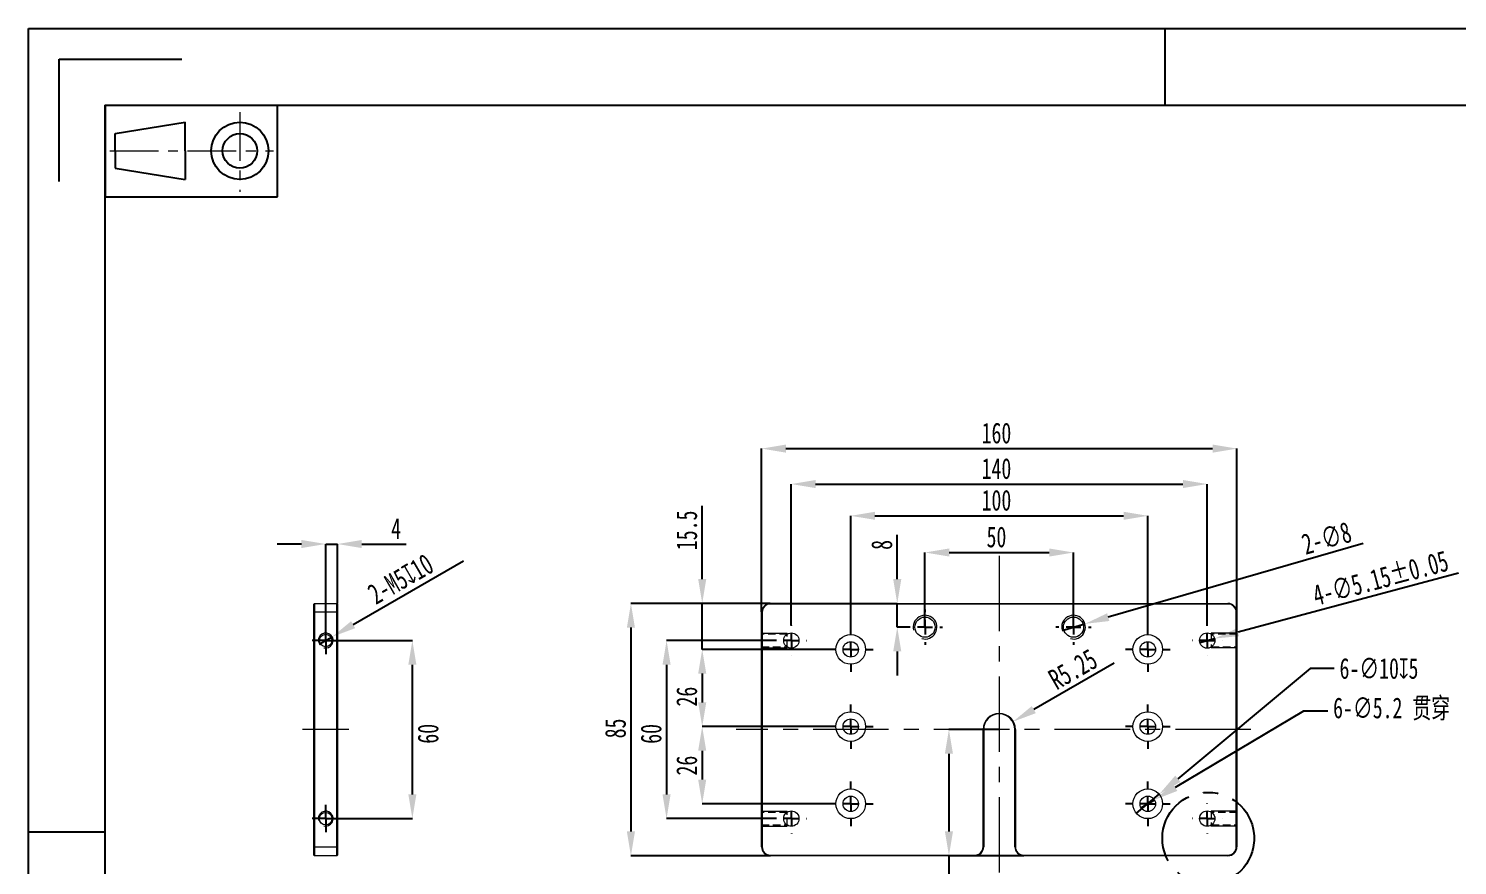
# Model space of a CAD drawing. Header units: millimetres. Extents: x 2 to 848, y -26 to 245.
# Drawn here: x 464.9 to 705.4, y 104 to 245 of the extents above; entities that cross this region are included whole.
import ezdxf

# ---------------------------------------------------------------- set-up
doc = ezdxf.new("R2010")
doc.units = ezdxf.units.MM
doc.header["$PDSIZE"] = -1
for name, pattern in [('CENTER', [10.16, 6.35, -1.27, 1.27, -1.27]), ('CENTERX2', [20.32, 12.7, -2.54, 2.54, -2.54]), ('HIDDEN', [1.905, 1.27, -0.635])]:
    doc.linetypes.add(name, pattern=pattern)
doc.layers.add('DEFAULT_1', color=7, linetype='CENTER', lineweight=18)
doc.layers.add('图框', color=7, linetype='Continuous')
doc.layers.add('细实线层', color=1, linetype='Continuous')
doc.styles.add('SLDTEXTSTYLE4', font='TXT', dxfattribs={"width": 0.7})
doc.dimstyles.new('SLDDIMSTYLE0', dxfattribs={"dimtxt": 3.5, "dimasz": 4.08, "dimexe": 0, "dimexo": 0.0625, "dimgap": 0.875, "dimtad": 2, "dimdec": 1, "dimlfac": 2, "dimrnd": 1e-09, "dimzin": 12, "dimdsep": 46, "dimtxsty": 'SLDTEXTSTYLE4', "dimsah": 1, "dimcen": 0.09, "dimadec": 0, "dimazin": 3, "dimtfac": 1, "dimtdec": 1, "dimtofl": 0, "dimtmove": 0, "dimatfit": 3, "dimfxl": 1, "dimfrac": 2, "dimtolj": 1, "dimtzin": 12, "dimarcsym": 0})
doc.dimstyles.new('SLDDIMSTYLE1', dxfattribs={"dimtxt": 3.5, "dimasz": 4.08, "dimexe": 0, "dimexo": 0.0625, "dimgap": 0.875, "dimtad": 2, "dimdec": 1, "dimlfac": 2, "dimrnd": 1e-09, "dimzin": 12, "dimdsep": 46, "dimtxsty": 'SLDTEXTSTYLE4', "dimsah": 1, "dimcen": 0.09, "dimadec": 0, "dimazin": 3, "dimtfac": 1, "dimtdec": 1, "dimtmove": 0, "dimatfit": 0, "dimfxl": 1, "dimfrac": 2, "dimtolj": 1, "dimtzin": 12, "dimarcsym": 0})
doc.dimstyles.new('SLDDIMSTYLE2', dxfattribs={"dimtxt": 3.5, "dimasz": 4.08, "dimexe": 0, "dimexo": 0.0625, "dimgap": 0.875, "dimtad": 2, "dimdec": 1, "dimlfac": 2, "dimrnd": 1e-09, "dimzin": 12, "dimdsep": 46, "dimtxsty": 'SLDTEXTSTYLE4', "dimblk1": 'NONE', "dimsah": 1, "dimcen": 0, "dimadec": 0, "dimazin": 3, "dimtfac": 1, "dimtdec": 1, "dimtmove": 0, "dimatfit": 3, "dimldrblk": 'NONE', "dimfxl": 1, "dimfrac": 2, "dimtolj": 1, "dimtzin": 12, "dimarcsym": 0})
doc.dimstyles.new('SLDDIMSTYLE3', dxfattribs={"dimtxt": 3.5, "dimasz": 4.08, "dimexe": 0, "dimexo": 0.0625, "dimgap": 0.875, "dimtad": 2, "dimlfac": 2, "dimrnd": 1e-09, "dimzin": 12, "dimdsep": 46, "dimtxsty": 'SLDTEXTSTYLE4', "dimblk1": 'NONE', "dimsah": 1, "dimcen": 0, "dimadec": 0, "dimazin": 3, "dimtol": 1, "dimtp": 0.05, "dimtm": 0.05, "dimtfac": 1, "dimtmove": 0, "dimatfit": 3, "dimldrblk": 'NONE', "dimfxl": 1, "dimfrac": 2, "dimtolj": 1, "dimarcsym": 0})
doc.dimstyles.new('SLDDIMSTYLE4', dxfattribs={"dimtxt": 3.5, "dimasz": 4.08, "dimexe": 0, "dimexo": 0.0625, "dimgap": 0.875, "dimtad": 0, "dimtih": 1, "dimtoh": 1, "dimdec": 1, "dimlfac": 2, "dimrnd": 1e-09, "dimzin": 12, "dimdsep": 46, "dimtxsty": 'SLDTEXTSTYLE4', "dimblk1": 'NONE', "dimsah": 1, "dimcen": 0, "dimadec": 0, "dimazin": 3, "dimtfac": 1, "dimtdec": 1, "dimtmove": 0, "dimatfit": 3, "dimldrblk": 'NONE', "dimfxl": 1, "dimfrac": 2, "dimtolj": 1, "dimtzin": 12, "dimarcsym": 0})
doc.dimstyles.new('SLDDIMSTYLE5', dxfattribs={"dimtxt": 3.5, "dimasz": 4.08, "dimexe": 0, "dimexo": 0.0625, "dimgap": 0.875, "dimtad": 2, "dimlfac": 2, "dimrnd": 1e-09, "dimzin": 12, "dimdsep": 46, "dimtxsty": 'SLDTEXTSTYLE4', "dimsah": 1, "dimcen": 0, "dimadec": 0, "dimazin": 3, "dimtfac": 1, "dimtofl": 0, "dimtmove": 0, "dimatfit": 3, "dimfxl": 1, "dimfrac": 2, "dimtolj": 1, "dimtzin": 12, "dimarcsym": 0})

# ---------------------------------------------------------------- blocks, each defined once
blk = doc.blocks.new('_D')
at = {"layer": 'Defpoints', "color": 0, "transparency": 16777216}
for p in [(668.26, 174.25), (588.26, 146.68), (668.26, 146.68)]:
    blk.add_point(p, dxfattribs=at)
at = {"layer": '图框', "color": 0, "lineweight": -2, "transparency": 16777216}
for p, q in [((588.26, 146.74), (588.26, 174.25)), ((592.34, 174.25), (664.18, 174.25)), ((668.26, 146.74), (668.26, 174.25))]:
    blk.add_line(p, q, dxfattribs=at)
at = {"layer": '图框', "color": 0, "transparency": 16777216}
for points in [[(592.34, 174.93), (592.34, 173.57), (588.26, 174.25)], [(664.18, 174.93), (664.18, 173.57), (668.26, 174.25)]]:
    blk.add_solid(points, dxfattribs=at)
at = {"layer": '图框', "color": 0, "transparency": 16777216, "insert": (627.79, 178.63), "char_height": 3.5, "attachment_point": 2, "style": 'SLDTEXTSTYLE4'}
blk.add_mtext('\\A1;160', dxfattribs=at)
blk = doc.blocks.new('_D_1')
at = {"layer": 'Defpoints', "color": 0, "transparency": 16777216}
for p in [(589.76, 148.18), (566.26, 105.68), (589.76, 105.68)]:
    blk.add_point(p, dxfattribs=at)
at = {"layer": '图框', "color": 0, "lineweight": -2, "transparency": 16777216}
for p, q in [((589.7, 148.18), (566.26, 148.18)), ((566.26, 144.1), (566.26, 109.76)), ((589.7, 105.68), (566.26, 105.68))]:
    blk.add_line(p, q, dxfattribs=at)
at = {"layer": '图框', "color": 0, "transparency": 16777216}
for points in [[(565.58, 144.1), (566.94, 144.1), (566.26, 148.18)], [(565.58, 109.76), (566.94, 109.76), (566.26, 105.68)]]:
    blk.add_solid(points, dxfattribs=at)
at = {"layer": '图框', "color": 0, "transparency": 16777216, "insert": (561.89, 127.12), "char_height": 3.5, "attachment_point": 2, "rotation": 90, "style": 'SLDTEXTSTYLE4'}
blk.add_mtext('\\A1;85', dxfattribs=at)
blk = doc.blocks.new('_D_2')
at = {"layer": 'Defpoints', "color": 0, "transparency": 16777216}
for p in [(663.26, 168.28), (593.26, 144.46), (663.26, 144.46)]:
    blk.add_point(p, dxfattribs=at)
at = {"layer": '图框', "color": 0, "lineweight": -2, "transparency": 16777216}
for p, q in [((593.26, 144.53), (593.26, 168.28)), ((597.34, 168.28), (659.18, 168.28)), ((663.26, 144.53), (663.26, 168.28))]:
    blk.add_line(p, q, dxfattribs=at)
at = {"layer": '图框', "color": 0, "transparency": 16777216}
for points in [[(597.34, 168.96), (597.34, 167.6), (593.26, 168.28)], [(659.18, 168.96), (659.18, 167.6), (663.26, 168.28)]]:
    blk.add_solid(points, dxfattribs=at)
at = {"layer": '图框', "color": 0, "transparency": 16777216, "insert": (627.79, 172.65), "char_height": 3.5, "attachment_point": 2, "style": 'SLDTEXTSTYLE4'}
blk.add_mtext('\\A1;140', dxfattribs=at)
blk = doc.blocks.new('_D_3')
at = {"layer": 'Defpoints', "color": 0, "transparency": 16777216}
for p in [(653.26, 162.93), (603.26, 144.18), (653.26, 144.18)]:
    blk.add_point(p, dxfattribs=at)
at = {"layer": '图框', "color": 0, "lineweight": -2, "transparency": 16777216}
for p, q in [((603.26, 144.24), (603.26, 162.93)), ((607.34, 162.93), (649.18, 162.93)), ((653.26, 144.24), (653.26, 162.93))]:
    blk.add_line(p, q, dxfattribs=at)
at = {"layer": '图框', "color": 0, "transparency": 16777216}
for points in [[(607.34, 163.61), (607.34, 162.25), (603.26, 162.93)], [(649.18, 163.61), (649.18, 162.25), (653.26, 162.93)]]:
    blk.add_solid(points, dxfattribs=at)
at = {"layer": '图框', "color": 0, "transparency": 16777216, "insert": (627.79, 167.31), "char_height": 3.5, "attachment_point": 2, "style": 'SLDTEXTSTYLE4'}
blk.add_mtext('\\A1;100', dxfattribs=at)
blk = doc.blocks.new('_D_4')
at = {"layer": 'Defpoints', "color": 0, "transparency": 16777216}
for p in [(640.76, 156.75), (615.76, 144.18), (640.76, 144.18)]:
    blk.add_point(p, dxfattribs=at)
at = {"layer": '图框', "color": 0, "lineweight": -2, "transparency": 16777216}
for p, q in [((615.76, 144.24), (615.76, 156.75)), ((619.84, 156.75), (636.68, 156.75)), ((640.76, 144.24), (640.76, 156.75))]:
    blk.add_line(p, q, dxfattribs=at)
at = {"layer": '图框', "color": 0, "transparency": 16777216}
for points in [[(619.84, 157.43), (619.84, 156.07), (615.76, 156.75)], [(636.68, 157.43), (636.68, 156.07), (640.76, 156.75)]]:
    blk.add_solid(points, dxfattribs=at)
at = {"layer": '图框', "color": 0, "transparency": 16777216, "insert": (627.79, 161.13), "char_height": 3.5, "attachment_point": 2, "style": 'SLDTEXTSTYLE4'}
blk.add_mtext('\\A1;50', dxfattribs=at)
blk = doc.blocks.new('_D_5')
at = {"layer": 'Defpoints', "color": 0, "transparency": 16777216}
for p in [(590.72, 141.93), (572.26, 111.93), (590.72, 111.93)]:
    blk.add_point(p, dxfattribs=at)
at = {"layer": '图框', "color": 0, "lineweight": -2, "transparency": 16777216}
for p, q in [((590.66, 141.93), (572.26, 141.93)), ((572.26, 137.85), (572.26, 116.01)), ((590.66, 111.93), (572.26, 111.93))]:
    blk.add_line(p, q, dxfattribs=at)
at = {"layer": '图框', "color": 0, "transparency": 16777216}
for points in [[(571.58, 137.85), (572.94, 137.85), (572.26, 141.93)], [(571.58, 116.01), (572.94, 116.01), (572.26, 111.93)]]:
    blk.add_solid(points, dxfattribs=at)
at = {"layer": '图框', "color": 0, "transparency": 16777216, "insert": (567.89, 126.2), "char_height": 3.5, "attachment_point": 2, "rotation": 90, "style": 'SLDTEXTSTYLE4'}
blk.add_mtext('\\A1;60', dxfattribs=at)
blk = doc.blocks.new('_D_6')
at = {"layer": 'Defpoints', "color": 0, "transparency": 16777216}
for p in [(578.26, 148.18), (589.76, 148.18), (599.51, 140.43)]:
    blk.add_point(p, dxfattribs=at)
at = {"layer": '图框', "color": 0, "lineweight": -2, "transparency": 16777216}
for p, q in [((578.26, 152.26), (578.26, 164.62)), ((589.7, 148.18), (578.26, 148.18)), ((578.26, 140.43), (578.26, 148.18)), ((599.45, 140.43), (578.26, 140.43)), ((578.26, 136.35), (578.26, 132.27))]:
    blk.add_line(p, q, dxfattribs=at)
at = {"layer": '图框', "color": 0, "transparency": 16777216}
for points in [[(577.58, 152.26), (578.94, 152.26), (578.26, 148.18)], [(577.58, 136.35), (578.94, 136.35), (578.26, 140.43)]]:
    blk.add_solid(points, dxfattribs=at)
at = {"layer": '图框', "color": 0, "transparency": 16777216, "insert": (573.89, 160.48), "char_height": 3.5, "attachment_point": 2, "rotation": 90, "style": 'SLDTEXTSTYLE4'}
blk.add_mtext('\\A1;15.5', dxfattribs=at)
blk = doc.blocks.new('_D_7')
at = {"layer": 'Defpoints', "color": 0, "transparency": 16777216}
for p in [(599.51, 140.43), (578.26, 127.43), (599.51, 127.43)]:
    blk.add_point(p, dxfattribs=at)
at = {"layer": '图框', "color": 0, "lineweight": -2, "transparency": 16777216}
for p, q in [((599.45, 140.43), (578.26, 140.43)), ((578.26, 136.35), (578.26, 131.51)), ((599.45, 127.43), (578.26, 127.43))]:
    blk.add_line(p, q, dxfattribs=at)
at = {"layer": '图框', "color": 0, "transparency": 16777216}
for points in [[(577.58, 136.35), (578.94, 136.35), (578.26, 140.43)], [(577.58, 131.51), (578.94, 131.51), (578.26, 127.43)]]:
    blk.add_solid(points, dxfattribs=at)
at = {"layer": '图框', "color": 0, "transparency": 16777216, "insert": (573.89, 132.48), "char_height": 3.5, "attachment_point": 2, "rotation": 90, "style": 'SLDTEXTSTYLE4'}
blk.add_mtext('\\A1;26', dxfattribs=at)
blk = doc.blocks.new('_D_8')
at = {"layer": 'Defpoints', "color": 0, "transparency": 16777216}
for p in [(599.51, 127.43), (578.26, 114.43), (599.51, 114.43)]:
    blk.add_point(p, dxfattribs=at)
at = {"layer": '图框', "color": 0, "lineweight": -2, "transparency": 16777216}
for p, q in [((599.45, 127.43), (578.26, 127.43)), ((578.26, 123.35), (578.26, 118.51)), ((599.45, 114.43), (578.26, 114.43))]:
    blk.add_line(p, q, dxfattribs=at)
at = {"layer": '图框', "color": 0, "transparency": 16777216}
for points in [[(577.58, 123.35), (578.94, 123.35), (578.26, 127.43)], [(577.58, 118.51), (578.94, 118.51), (578.26, 114.43)]]:
    blk.add_solid(points, dxfattribs=at)
at = {"layer": '图框', "color": 0, "transparency": 16777216, "insert": (573.89, 120.86), "char_height": 3.5, "attachment_point": 2, "rotation": 90, "style": 'SLDTEXTSTYLE4'}
blk.add_mtext('\\A1;26', dxfattribs=at)
blk = doc.blocks.new('_D_9')
at = {"layer": 'Defpoints', "color": 0, "transparency": 16777216}
for p in [(589.76, 148.18), (611.09, 148.18), (612.81, 144.18)]:
    blk.add_point(p, dxfattribs=at)
at = {"layer": '图框', "color": 0, "lineweight": -2, "transparency": 16777216}
for p, q in [((611.09, 152.26), (611.09, 159.72)), ((589.82, 148.18), (611.09, 148.18)), ((611.09, 144.18), (611.09, 148.18)), ((612.75, 144.18), (611.09, 144.18)), ((611.09, 140.1), (611.09, 136.02))]:
    blk.add_line(p, q, dxfattribs=at)
at = {"layer": '图框', "color": 0, "transparency": 16777216}
for points in [[(610.41, 152.26), (611.77, 152.26), (611.09, 148.18)], [(610.41, 140.1), (611.77, 140.1), (611.09, 144.18)]]:
    blk.add_solid(points, dxfattribs=at)
at = {"layer": '图框', "color": 0, "transparency": 16777216, "insert": (606.72, 158.03), "char_height": 3.5, "attachment_point": 2, "rotation": 90, "style": 'SLDTEXTSTYLE4'}
blk.add_mtext('\\A1;8', dxfattribs=at)
blk = doc.blocks.new('_D_10')
at = {"layer": 'Defpoints', "color": 0, "transparency": 16777216}
for p in [(642.68, 144.73), (638.84, 143.62)]:
    blk.add_point(p, dxfattribs=at)
at = {"layer": '图框', "color": 0, "lineweight": -2, "transparency": 16777216}
for p, q in [((689.54, 158.24), (646.6, 145.86)), ((638.84, 143.62), (642.68, 144.73))]:
    blk.add_line(p, q, dxfattribs=at)
at = {"layer": '图框', "color": 0, "transparency": 16777216}
blk.add_solid([(646.42, 146.51), (646.79, 145.21), (642.68, 144.73)], dxfattribs=at)
at = {"layer": '图框', "color": 0, "transparency": 16777216, "insert": (678.86, 159.71), "char_height": 3.5, "attachment_point": 1, "rotation": 16.0838, "style": 'SLDTEXTSTYLE4'}
blk.add_mtext('\\A1;2-∅8', dxfattribs=at)
blk = doc.blocks.new('_NONE')
blk = doc.blocks.new('_D_11')
at = {"layer": 'Defpoints', "color": 0, "transparency": 16777216}
for p in [(664.51, 142.26), (662.02, 141.59)]:
    blk.add_point(p, dxfattribs=at)
at = {"layer": '细实线层', "color": 0, "lineweight": -2, "transparency": 16777216}
for p, q in [((705.58, 153.26), (668.45, 143.31)), ((662.02, 141.59), (664.51, 142.26))]:
    blk.add_line(p, q, dxfattribs=at)
at = {"layer": '细实线层', "color": 0, "transparency": 16777216}
blk.add_solid([(668.27, 143.97), (668.62, 142.66), (664.51, 142.26)], dxfattribs=at)
at = {"layer": '细实线层', "color": 0, "transparency": 16777216, "insert": (680.72, 151.13), "char_height": 3.5, "attachment_point": 1, "rotation": 15, "style": 'SLDTEXTSTYLE4'}
blk.add_mtext('\\A1;4-∅5.15±0.05', dxfattribs=at)
blk = doc.blocks.new('_D_12')
at = {"layer": 'Defpoints', "color": 0, "transparency": 16777216}
for p in [(655.18, 116.03), (651.34, 112.83)]:
    blk.add_point(p, dxfattribs=at)
at = {"layer": '图框', "color": 0, "lineweight": -2, "transparency": 16777216}
for p, q in [((680.58, 137.19), (658.32, 118.64)), ((684.66, 137.19), (680.58, 137.19)), ((651.34, 112.83), (655.18, 116.03))]:
    blk.add_line(p, q, dxfattribs=at)
at = {"layer": '图框', "color": 0, "transparency": 16777216}
blk.add_solid([(657.88, 119.16), (658.75, 118.12), (655.18, 116.03)], dxfattribs=at)
at = {"layer": '图框', "color": 0, "transparency": 16777216, "insert": (685.54, 138.98), "char_height": 3.5, "attachment_point": 1, "style": 'SLDTEXTSTYLE4'}
blk.add_mtext('\\A1;6-∅10{\\fGDT;x}5', dxfattribs=at)
blk = doc.blocks.new('_D_13')
at = {"layer": 'Defpoints', "color": 0, "transparency": 16777216}
for p in [(652.15, 113.76), (654.38, 115.09)]:
    blk.add_point(p, dxfattribs=at)
at = {"layer": '图框', "color": 0, "lineweight": -2, "transparency": 16777216}
for p, q in [((679.5, 130.03), (657.89, 117.18)), ((683.58, 130.03), (679.5, 130.03)), ((652.15, 113.76), (654.38, 115.09))]:
    blk.add_line(p, q, dxfattribs=at)
at = {"layer": '图框', "color": 0, "transparency": 16777216}
blk.add_solid([(657.54, 117.76), (658.23, 116.59), (654.38, 115.09)], dxfattribs=at)
at = {"layer": '图框', "color": 0, "transparency": 16777216, "insert": (684.46, 132.33), "char_height": 3.5, "attachment_point": 1, "style": 'SLDTEXTSTYLE4'}
blk.add_mtext('\\A1;6-∅5.2 贯穿', dxfattribs=at)
blk = doc.blocks.new('_D_14')
at = {"layer": 'Defpoints', "color": 0, "transparency": 16777216}
for p in [(630.54, 128.24), (628.26, 126.93)]:
    blk.add_point(p, dxfattribs=at)
at = {"layer": '图框', "color": 0, "lineweight": -2, "transparency": 16777216}
blk.add_line((647.61, 138.09), (634.07, 130.28), dxfattribs=at)
at = {"layer": '图框', "color": 0, "transparency": 16777216}
blk.add_solid([(633.73, 130.87), (634.41, 129.69), (630.54, 128.24)], dxfattribs=at)
at = {"layer": '图框', "color": 0, "transparency": 16777216, "insert": (636.17, 136.54), "char_height": 3.5, "attachment_point": 1, "rotation": 30, "style": 'SLDTEXTSTYLE4'}
blk.add_mtext('\\A1;R5.25', dxfattribs=at)
blk = doc.blocks.new('_D_15')
at = {"layer": 'Defpoints', "color": 0, "transparency": 16777216}
for p in [(619.79, 126.93), (628.26, 126.93), (632.39, 105.68)]:
    blk.add_point(p, dxfattribs=at)
at = {"layer": '图框', "color": 0, "lineweight": -2, "transparency": 16777216}
for p, q in [((628.2, 126.93), (619.79, 126.93)), ((619.79, 122.85), (619.79, 109.76)), ((632.32, 105.68), (619.79, 105.68)), ((619.79, 105.68), (619.79, 92.5))]:
    blk.add_line(p, q, dxfattribs=at)
at = {"layer": '图框', "color": 0, "transparency": 16777216}
for points in [[(619.11, 122.85), (620.47, 122.85), (619.79, 126.93)], [(619.11, 109.76), (620.47, 109.76), (619.79, 105.68)]]:
    blk.add_solid(points, dxfattribs=at)
at = {"layer": '图框', "color": 0, "transparency": 16777216, "insert": (615.41, 97.05), "char_height": 3.5, "attachment_point": 2, "rotation": 90, "style": 'SLDTEXTSTYLE4'}
blk.add_mtext('\\A1;42.5', dxfattribs=at)
blk = doc.blocks.new('SW_CENTERMARKSYMBOL_0')
at = {"layer": '图框', "color": 0}
for p, q in [((0, 2.5), (0, 3.75)), ((-2.5, 0), (-3.75, 0)), ((0, 0), (-1.25, 0)), ((0, 0), (0, 1.25)), ((0, 0), (0, -1.25)), ((0, 0), (1.25, 0)), ((2.5, 0), (3.75, 0)), ((0, -2.5), (0, -3.75))]:
    blk.add_line(p, q, dxfattribs=at)
blk = doc.blocks.new('SW_CENTERMARKSYMBOL_1')
at = {"layer": '图框', "color": 0}
for p, q in [((0, 2.5), (0, 3.75)), ((-2.5, 0), (-3.75, 0)), ((0, 0), (-1.25, 0)), ((0, 0), (0, 1.25)), ((0, 0), (0, -1.25)), ((0, 0), (1.25, 0)), ((2.5, 0), (3.75, 0)), ((0, -2.5), (0, -3.75))]:
    blk.add_line(p, q, dxfattribs=at)
blk = doc.blocks.new('SW_CENTERMARKSYMBOL_2')
at = {"layer": '图框', "color": 0}
for p, q in [((0, 2.5), (0, 3.75)), ((-2.5, 0), (-3.75, 0)), ((0, 0), (-1.25, 0)), ((0, 0), (0, 1.25)), ((0, 0), (0, -1.25)), ((0, 0), (1.25, 0)), ((2.5, 0), (3.75, 0)), ((0, -2.5), (0, -3.75))]:
    blk.add_line(p, q, dxfattribs=at)
blk = doc.blocks.new('SW_CENTERMARKSYMBOL_3')
at = {"layer": '图框', "color": 0}
for p, q in [((0, 2.5), (0, 3.75)), ((-2.5, 0), (-3.75, 0)), ((0, 0), (-1.25, 0)), ((0, 0), (0, 1.25)), ((0, 0), (0, -1.25)), ((0, 0), (1.25, 0)), ((2.5, 0), (3.75, 0)), ((0, -2.5), (0, -3.75))]:
    blk.add_line(p, q, dxfattribs=at)
blk = doc.blocks.new('SW_CENTERMARKSYMBOL_4')
at = {"layer": '图框', "color": 0}
for p, q in [((0, 2.5), (0, 3.75)), ((-2.5, 0), (-3.75, 0)), ((0, 0), (-1.25, 0)), ((0, 0), (0, 1.25)), ((0, 0), (0, -1.25)), ((0, 0), (1.25, 0)), ((2.5, 0), (3.75, 0)), ((0, -2.5), (0, -3.75))]:
    blk.add_line(p, q, dxfattribs=at)
blk = doc.blocks.new('SW_CENTERMARKSYMBOL_5')
at = {"layer": '图框', "color": 0}
for p, q in [((0, 2.5), (0, 3.75)), ((-2.5, 0), (-3.75, 0)), ((0, 0), (-1.25, 0)), ((0, 0), (0, 1.25)), ((0, 0), (0, -1.25)), ((0, 0), (1.25, 0)), ((2.5, 0), (3.75, 0)), ((0, -2.5), (0, -3.75))]:
    blk.add_line(p, q, dxfattribs=at)
blk = doc.blocks.new('SW_CENTERMARKSYMBOL_6')
at = {"layer": '图框', "color": 0}
for p, q in [((0, 2.5), (0, 2.95)), ((-2.5, 0), (-2.95, 0)), ((0, 0), (-1.25, 0)), ((0, 0), (0, 1.25)), ((0, 0), (0, -1.25)), ((0, 0), (1.25, 0)), ((2.5, 0), (2.95, 0)), ((0, -2.5), (0, -2.95))]:
    blk.add_line(p, q, dxfattribs=at)
blk = doc.blocks.new('SW_CENTERMARKSYMBOL_7')
at = {"layer": '图框', "color": 0}
for p, q in [((0, 2.5), (0, 2.95)), ((-2.5, 0), (-2.95, 0)), ((0, 0), (-1.25, 0)), ((0, 0), (0, 1.25)), ((0, 0), (0, -1.25)), ((0, 0), (1.25, 0)), ((2.5, 0), (2.95, 0)), ((0, -2.5), (0, -2.95))]:
    blk.add_line(p, q, dxfattribs=at)
blk = doc.blocks.new('SW_CENTERMARKSYMBOL_8')
at = {"layer": '图框', "color": 0}
for p, q in [((0, 2.5), (0, 2.5375)), ((-2.5, 0), (-2.5375, 0)), ((0, 0), (-1.25, 0)), ((0, 0), (0, 1.25)), ((0, 0), (0, -1.25)), ((0, 0), (1.25, 0)), ((2.5, 0), (2.5375, 0)), ((0, -2.5), (0, -2.5375))]:
    blk.add_line(p, q, dxfattribs=at)
blk = doc.blocks.new('SW_CENTERMARKSYMBOL_9')
at = {"layer": '图框', "color": 0}
for p, q in [((0, 2.5), (0, 2.5375)), ((-2.5, 0), (-2.5375, 0)), ((0, 0), (-1.25, 0)), ((0, 0), (0, 1.25)), ((0, 0), (0, -1.25)), ((0, 0), (1.25, 0)), ((2.5, 0), (2.5375, 0)), ((0, -2.5), (0, -2.5375))]:
    blk.add_line(p, q, dxfattribs=at)
blk = doc.blocks.new('SW_CENTERMARKSYMBOL_10')
at = {"layer": '图框', "color": 0}
for p, q in [((0, 2.5), (0, 2.5375)), ((-2.5, 0), (-2.5375, 0)), ((0, 0), (-1.25, 0)), ((0, 0), (0, 1.25)), ((0, 0), (0, -1.25)), ((0, 0), (1.25, 0)), ((2.5, 0), (2.5375, 0)), ((0, -2.5), (0, -2.5375))]:
    blk.add_line(p, q, dxfattribs=at)
blk = doc.blocks.new('SW_CENTERMARKSYMBOL_11')
at = {"layer": '图框', "color": 0}
for p, q in [((0, 2.5), (0, 2.5375)), ((-2.5, 0), (-2.5375, 0)), ((0, 0), (-1.25, 0)), ((0, 0), (0, 1.25)), ((0, 0), (0, -1.25)), ((0, 0), (1.25, 0)), ((2.5, 0), (2.5375, 0)), ((0, -2.5), (0, -2.5375))]:
    blk.add_line(p, q, dxfattribs=at)
blk = doc.blocks.new('_D_20')
at = {"layer": 'Defpoints', "color": 0, "transparency": 16777216}
for p in [(514.88, 141.93), (529.47, 141.93), (514.88, 111.93)]:
    blk.add_point(p, dxfattribs=at)
at = {"layer": '图框', "color": 0, "lineweight": -2, "transparency": 16777216}
for p, q in [((514.95, 141.93), (529.47, 141.93)), ((529.47, 116.01), (529.47, 137.85)), ((514.95, 111.93), (529.47, 111.93))]:
    blk.add_line(p, q, dxfattribs=at)
at = {"layer": '图框', "color": 0, "transparency": 16777216}
for points in [[(528.79, 137.85), (530.15, 137.85), (529.47, 141.93)], [(528.79, 116.01), (530.15, 116.01), (529.47, 111.93)]]:
    blk.add_solid(points, dxfattribs=at)
at = {"layer": '图框', "color": 0, "transparency": 16777216, "insert": (530.35, 126.22), "char_height": 3.5, "attachment_point": 2, "rotation": 90, "style": 'SLDTEXTSTYLE4'}
blk.add_mtext('\\A1;60', dxfattribs=at)
blk = doc.blocks.new('_D_21')
at = {"layer": 'Defpoints', "color": 0, "transparency": 16777216}
for p in [(515.97, 142.55), (513.8, 141.3)]:
    blk.add_point(p, dxfattribs=at)
at = {"layer": '图框', "color": 0, "lineweight": -2, "transparency": 16777216}
for p, q in [((538.06, 155.3), (519.5, 144.59)), ((513.8, 141.3), (515.97, 142.55))]:
    blk.add_line(p, q, dxfattribs=at)
at = {"layer": '图框', "color": 0, "transparency": 16777216}
blk.add_solid([(519.16, 145.18), (519.84, 144), (515.97, 142.55)], dxfattribs=at)
at = {"layer": '图框', "color": 0, "transparency": 16777216, "insert": (521.57, 150.92), "char_height": 3.5, "attachment_point": 1, "rotation": 30, "style": 'SLDTEXTSTYLE4'}
blk.add_mtext('\\A1;2-M5{\\fGDT|b0|i0|c134|p2;x}10', dxfattribs=at)
blk = doc.blocks.new('_D_22')
at = {"layer": 'Defpoints', "color": 0, "transparency": 16777216}
for p in [(516.88, 158.18), (516.88, 148.08), (514.88, 141.93)]:
    blk.add_point(p, dxfattribs=at)
at = {"layer": '图框', "color": 0, "lineweight": -2, "transparency": 16777216}
for p, q in [((510.8, 158.18), (506.72, 158.18)), ((514.88, 141.99), (514.88, 158.18)), ((514.88, 158.18), (516.88, 158.18)), ((516.88, 148.14), (516.88, 158.18)), ((520.96, 158.18), (528.43, 158.18))]:
    blk.add_line(p, q, dxfattribs=at)
at = {"layer": '图框', "color": 0, "transparency": 16777216}
for points in [[(510.8, 158.86), (510.8, 157.5), (514.88, 158.18)], [(520.96, 158.86), (520.96, 157.5), (516.88, 158.18)]]:
    blk.add_solid(points, dxfattribs=at)
at = {"layer": '图框', "color": 0, "transparency": 16777216, "insert": (526.74, 162.55), "char_height": 3.5, "attachment_point": 2, "style": 'SLDTEXTSTYLE4'}
blk.add_mtext('\\A1;4', dxfattribs=at)
blk = doc.blocks.new('SW_CENTERMARKSYMBOL_14')
at = {"layer": '图框', "color": 0}
for p, q in [((-1.25, 0), (-2.3, 0)), ((0, 0), (-1.25, 0)), ((0, 1.25), (0, 2.3)), ((0, 0), (0, 1.25)), ((0, 0), (0, -1.25)), ((0, 0), (1.25, 0)), ((1.25, 0), (2.3, 0)), ((0, -1.25), (0, -2.3))]:
    blk.add_line(p, q, dxfattribs=at)
blk = doc.blocks.new('SW_CENTERMARKSYMBOL_15')
at = {"layer": '图框', "color": 0}
for p, q in [((-1.25, 0), (-2.3, 0)), ((0, 0), (-1.25, 0)), ((0, 1.25), (0, 2.3)), ((0, 0), (0, 1.25)), ((0, 0), (0, -1.25)), ((0, 0), (1.25, 0)), ((1.25, 0), (2.3, 0)), ((0, -1.25), (0, -2.3))]:
    blk.add_line(p, q, dxfattribs=at)
blk = doc.blocks.new('96_1')
at = {"color": 7, "linetype": 'Continuous'}
for p, q in [((-11.25, 6), (-11.25, -6)), ((11.25, -6), (11.25, 6)), ((-9.93, 2.25), (-0.82, 3.75)), ((-0.82, 0), (-0.82, 3.75)), ((-9.93, 0), (-9.93, 2.25)), ((-9.93, 0), (-9.93, -2.25)), ((-0.82, 0), (-0.82, -3.75)), ((-9.93, -2.25), (-0.82, -3.75)), ((-11.25, -6), (11.25, -6))]:
    blk.add_line(p, q, dxfattribs=at)
for radius in [3.75, 2.25]:
    blk.add_circle((6.34, 0), radius, dxfattribs=at)
at = {"layer": 'DEFAULT_1', "color": 1, "linetype": 'CENTER'}
for p, q in [((6.34, 5.05), (6.34, -5.36)), ((-10.64, 0), (10.74, 0))]:
    blk.add_line(p, q, dxfattribs=at)

msp = doc.modelspace()

# ---------------------------------------------------------------- linework, layer by layer
at = {"color": 7, "linetype": 'Continuous'}
for p, q in [((464.8688, -25.5852), (464.8688, 244.9997)), ((464.8688, 244.9997), (847.5531, 244.9997)), ((656.211, 232.1147), (656.211, 244.9997)), ((470.0228, 219.2297), (470.0228, 239.8457)), ((470.0228, 239.8457), (490.6388, 239.8457)), ((477.7538, -12.7002), (477.7538, 232.1147)), ((477.7538, 232.1147), (834.6681, 232.1147)), ((464.8688, 109.7073), (477.7538, 109.7073))]:
    msp.add_line(p, q, dxfattribs=at)
at = {"color": 7, "linetype": 'Continuous', "lineweight": 15}
for p, q in [((512.9846, 148.1755), (512.8846, 148.0755)), ((512.8846, 146.6755), (512.8846, 148.0755)), ((512.9846, 148.1755), (512.9846, 146.6755)), ((512.9846, 148.1755), (516.7846, 148.1755)), ((516.7846, 146.6755), (516.7846, 148.1755)), ((516.8846, 148.0755), (516.7846, 148.1755)), ((516.8846, 148.0755), (516.8846, 146.6755)), ((589.7625, 148.1755), (666.7625, 148.1755)), ((589.7625, 148.0755), (589.7625, 148.1755)), ((666.7625, 148.0755), (589.7625, 148.0755)), ((666.7625, 148.1755), (666.7625, 148.0755)), ((512.8846, 107.1755), (512.8846, 146.6755)), ((512.9846, 146.6755), (512.8846, 146.6755)), ((512.9846, 146.6755), (512.9846, 107.1755)), ((516.7846, 146.6755), (512.9846, 146.6755)), ((516.7846, 107.1755), (516.7846, 146.6755)), ((516.8846, 146.6755), (516.7846, 146.6755)), ((516.8846, 146.6755), (516.8846, 107.1755)), ((588.3625, 146.6755), (588.2625, 146.6755)), ((588.2625, 107.1755), (588.2625, 146.6755)), ((588.3625, 146.6755), (588.3625, 107.1755)), ((668.2625, 146.6755), (668.1625, 146.6755)), ((668.1625, 107.1755), (668.1625, 146.6755)), ((668.2625, 146.6755), (668.2625, 107.1755)), ((625.5375, 107.1755), (625.5375, 126.9255)), ((625.5375, 126.9255), (625.6375, 126.9255)), ((625.6375, 126.9255), (625.6375, 107.1755)), ((630.8875, 107.1755), (630.8875, 126.9255)), ((630.8875, 126.9255), (630.9875, 126.9255)), ((630.9875, 126.9255), (630.9875, 107.1755)), ((512.8846, 105.7755), (512.8846, 107.1755)), ((512.9846, 107.1755), (512.8846, 107.1755)), ((512.9846, 107.1755), (512.9846, 105.6755)), ((512.9846, 107.1755), (516.7846, 107.1755)), ((516.7846, 105.6755), (516.7846, 107.1755)), ((516.8846, 107.1755), (516.7846, 107.1755)), ((516.8846, 107.1755), (516.8846, 105.7755)), ((588.3625, 107.1755), (588.2625, 107.1755)), ((625.5375, 107.1755), (625.6375, 107.1755)), ((630.8875, 107.1755), (630.9875, 107.1755)), ((668.2625, 107.1755), (668.1625, 107.1755)), ((512.9846, 105.6755), (512.8846, 105.7755)), ((516.7846, 105.6755), (512.9846, 105.6755)), ((516.8846, 105.7755), (516.7846, 105.6755)), ((589.7625, 105.7755), (589.7625, 105.6755)), ((589.7625, 105.7755), (624.1375, 105.7755)), ((624.1375, 105.6755), (589.7625, 105.6755)), ((624.1375, 105.7755), (624.1375, 105.6755)), ((632.3875, 105.6755), (632.3875, 105.7755)), ((632.3875, 105.7755), (666.7625, 105.7755)), ((666.7625, 105.6755), (632.3875, 105.6755)), ((666.7625, 105.6755), (666.7625, 105.7755))]:
    msp.add_line(p, q, dxfattribs=at)
at = {"color": 7, "linetype": 'HIDDEN', "lineweight": 0}
for p, q in [((589.7625, 148.1755), (589.7625, 148.0755)), ((666.7625, 148.0755), (666.7625, 148.1755)), ((588.2625, 146.6755), (588.3625, 146.6755)), ((668.1625, 146.6755), (668.2625, 146.6755)), ((592.5174, 142.9755), (588.2625, 142.9755)), ((592.5843, 140.6755), (592.5843, 143.1755)), ((663.9407, 143.1755), (663.9407, 140.6755)), ((668.2625, 142.9755), (664.0112, 142.9755)), ((588.2625, 140.8755), (592.5104, 140.8755)), ((664.0164, 140.8755), (668.2625, 140.8755)), ((625.6375, 126.9255), (625.5375, 126.9255)), ((630.9875, 126.9255), (630.8875, 126.9255)), ((592.5843, 110.6755), (592.5843, 113.1755)), ((663.9407, 113.1755), (663.9407, 110.6755)), ((592.5174, 112.9755), (588.2625, 112.9755)), ((588.2625, 110.8755), (592.5104, 110.8755)), ((668.2625, 112.9755), (664.0112, 112.9755)), ((664.0164, 110.8755), (668.2625, 110.8755)), ((588.2625, 107.1755), (588.3625, 107.1755)), ((625.6375, 107.1755), (625.5375, 107.1755)), ((630.9875, 107.1755), (630.8875, 107.1755)), ((668.1625, 107.1755), (668.2625, 107.1755)), ((589.7625, 105.6755), (589.7625, 105.7755)), ((624.1375, 105.6755), (624.1375, 105.7755)), ((632.3875, 105.7755), (632.3875, 105.6755)), ((666.7625, 105.7755), (666.7625, 105.6755))]:
    msp.add_line(p, q, dxfattribs=at)
at = {"color": 7, "linetype": 'Continuous', "lineweight": 0}
for p, q in [((588.2625, 143.1755), (592.5843, 143.1755)), ((668.2625, 143.1755), (663.9407, 143.1755)), ((588.2625, 140.6755), (592.5843, 140.6755)), ((668.2625, 140.6755), (663.9407, 140.6755)), ((588.2625, 113.1755), (592.5843, 113.1755)), ((668.2625, 113.1755), (663.9407, 113.1755)), ((588.2625, 110.6755), (592.5843, 110.6755)), ((668.2625, 110.6755), (663.9407, 110.6755))]:
    msp.add_line(p, q, dxfattribs=at)
at = {"color": 7, "linetype": 'Continuous', "lineweight": 15}
for centre, radius in [((615.7625, 144.1755), 1.7), ((640.7625, 144.1755), 1.7), ((514.8846, 141.9255), 1.05), ((593.2625, 141.9255), 1.2875), ((603.2625, 140.4255), 2.5), ((653.2625, 140.4255), 2.5), ((663.2625, 141.9255), 1.2875), ((603.2625, 140.4255), 1.3), ((653.2625, 140.4255), 1.3), ((603.2625, 127.4255), 2.5), ((653.2625, 127.4255), 2.5), ((603.2625, 127.4255), 1.3), ((653.2625, 127.4255), 1.3), ((603.2625, 114.4255), 2.5), ((603.2625, 114.4255), 1.3), ((653.2625, 114.4255), 2.5), ((653.2625, 114.4255), 1.3), ((593.2625, 111.9255), 1.2875), ((663.2625, 111.9255), 1.2875), ((514.8846, 111.9255), 1.05)]:
    msp.add_circle(centre, radius, dxfattribs=at)
for centre, radius, start, end in [((589.7625, 146.6755), 1.5, 90, 180), ((589.7625, 146.6755), 1.4, 90, 180), ((666.7625, 146.6755), 1.5, 0, 90), ((666.7625, 146.6755), 1.4, 0, 90), ((628.2625, 126.9255), 2.725, 0, 180), ((628.2625, 126.9255), 2.625, 0, 180), ((589.7625, 107.1755), 1.5, 180, 270), ((589.7625, 107.1755), 1.4, 180, 270), ((624.1375, 107.1755), 1.4, 270, 0), ((624.1375, 107.1755), 1.5, 270, 0), ((632.3875, 107.1755), 1.5, 180, 270), ((632.3875, 107.1755), 1.4, 180, 270), ((666.7625, 107.1755), 1.5, 270, 0), ((666.7625, 107.1755), 1.4, 270, 0)]:
    msp.add_arc(centre, radius, start, end, dxfattribs=at)
at = {"color": 7, "linetype": 'Continuous', "lineweight": 0}
for centre, radius in [((615.7625, 144.1755), 2), ((640.7625, 144.1755), 2), ((514.8846, 141.9255), 1.25), ((514.8846, 111.9255), 1.25)]:
    msp.add_arc(centre, radius, 255, 195, dxfattribs=at)
at = {"layer": '图框', "linetype": 'CENTERX2', "lineweight": 0}
for p, q in [((628.2625, 156.187), (628.2625, 99.2787)), ((518.7846, 126.9255), (510.9846, 126.9255)), ((670.6045, 126.9255), (583.9736, 126.9255))]:
    msp.add_line(p, q, dxfattribs=at)
at = {"layer": '图框', "color": 3, "linetype": 'CENTERX2'}
msp.add_circle((663.4448, 108.6188), 7.7282, dxfattribs=at)

# ---------------------------------------------------------------- block references
at = {"color": 2, "linetype": 'Continuous', "xscale": 1.288499418886255, "yscale": 1.288499418886255, "zscale": 1.288499418886255}
msp.add_blockref('96_1', (492.2623, 224.4037), dxfattribs=at)
at = {"layer": '图框'}
for name, p in [('SW_CENTERMARKSYMBOL_6', (615.7625, 144.1755)), ('SW_CENTERMARKSYMBOL_7', (640.7625, 144.1755)), ('SW_CENTERMARKSYMBOL_8', (593.2625, 141.9255)), ('SW_CENTERMARKSYMBOL_9', (663.2625, 141.9255)), ('SW_CENTERMARKSYMBOL_15', (514.8846, 141.9255)), ('SW_CENTERMARKSYMBOL_3', (603.2625, 140.4255)), ('SW_CENTERMARKSYMBOL_0', (653.2625, 140.4255)), ('SW_CENTERMARKSYMBOL_1', (603.2625, 127.4255)), ('SW_CENTERMARKSYMBOL_4', (653.2625, 127.4255)), ('SW_CENTERMARKSYMBOL_2', (603.2625, 114.4255)), ('SW_CENTERMARKSYMBOL_5', (653.2625, 114.4255)), ('SW_CENTERMARKSYMBOL_14', (514.8846, 111.9255)), ('SW_CENTERMARKSYMBOL_11', (593.2625, 111.9255)), ('SW_CENTERMARKSYMBOL_10', (663.2625, 111.9255))]:
    msp.add_blockref(name, p, dxfattribs=at)

# ---------------------------------------------------------------- dimensions: what is measured, and where the dimension line sits
at = {"layer": '图框', "color": 3}
for base, p1, p2, angle, dimstyle, picture, middle in [((668.2625, 174.254), (588.2625, 146.6755), (668.2625, 146.6755), 0, 'SLDDIMSTYLE0', '_D', (627.7898, 174.254)), ((578.2625, 148.1755), (599.5125, 140.4255), (589.7625, 148.1755), 90, 'SLDDIMSTYLE1', '_D_6', (578.2625, 160.4771)), ((611.0908, 148.1755), (612.8125, 144.1755), (589.7625, 148.1755), 90, 'SLDDIMSTYLE1', '_D_9', (611.0908, 158.0271)), ((640.7625, 156.7533), (615.7625, 144.1755), (640.7625, 144.1755), 0, 'SLDDIMSTYLE0', '_D_4', (627.7898, 156.7533)), ((566.2625, 105.6755), (589.7625, 148.1755), (589.7625, 105.6755), 90, 'SLDDIMSTYLE0', '_D_1', (566.2625, 127.1238)), ((529.4737, 141.9255), (514.8846, 111.9255), (514.8846, 141.9255), 90, 'SLDDIMSTYLE0', '_D_20', (529.4737, 126.2232)), ((572.2625, 111.9255), (590.725, 141.9255), (590.725, 111.9255), 90, 'SLDDIMSTYLE0', '_D_5', (572.2625, 126.2009)), ((578.2625, 127.4255), (599.5125, 140.4255), (599.5125, 127.4255), 90, 'SLDDIMSTYLE1', '_D_7', (578.2625, 132.4777)), ((578.2625, 114.4255), (599.5125, 127.4255), (599.5125, 114.4255), 90, 'SLDDIMSTYLE1', '_D_8', (578.2625, 120.8631))]:
    dim = msp.add_linear_dim(base=base, p1=p1, p2=p2, angle=angle, dimstyle=dimstyle, dxfattribs=at)
    dim.commit()
    dim.dimension.update_dxf_attribs({"geometry": picture, "text_midpoint": middle, "dimtype": 160})
for base, p1, p2, dimstyle, picture, middle in [((663.2625, 168.2757), (593.2625, 144.463), (663.2625, 144.463), 'SLDDIMSTYLE0', '_D_2', (627.7898, 168.2757)), ((653.2625, 162.9313), (603.2625, 144.1755), (653.2625, 144.1755), 'SLDDIMSTYLE0', '_D_3', (627.7898, 162.9313)), ((516.8846, 158.1755), (514.8846, 141.9255), (516.8846, 148.0755), 'SLDDIMSTYLE1', '_D_22', (526.7363, 158.1755))]:
    dim = msp.add_linear_dim(base=base, p1=p1, p2=p2, dimstyle=dimstyle, dxfattribs=at)
    dim.commit()
    dim.dimension.update_dxf_attribs({"geometry": picture, "text_midpoint": middle, "dimtype": 160})
for p1, p2, text, dimstyle, picture, middle in [((638.8408, 143.6214), (642.6842, 144.7296), '2-<>', 'SLDDIMSTYLE2', '_D_10', (684.3856, 156.7533)), ((651.3419, 112.8251), (655.1831, 116.0259), '6-<>{\\fGDT;x}5', 'SLDDIMSTYLE4', '_D_12', (693.3378, 137.193)), ((652.1452, 113.761), (654.3798, 115.09), '6-<> 贯穿', 'SLDDIMSTYLE4', '_D_13', (695.5827, 130.0308))]:
    dim = msp.add_diameter_dim_2p(p1=p1, p2=p2, text=text, dimstyle=dimstyle, dxfattribs=at)
    dim.commit()
    dim.dimension.update_dxf_attribs({"geometry": picture, "text_midpoint": middle, "dimtype": 163})
dim = msp.add_diameter_dim_2p(p1=(513.8021, 141.3005), p2=(515.9672, 142.5505), text='2-M5{\\fGDT|b0|i0|c134|p2;x}10', dimstyle='SLDDIMSTYLE2', dxfattribs=at)
dim.commit()
dim.dimension.update_dxf_attribs({"geometry": '_D_21', "text_midpoint": (529.2141, 153.2722)})
dim = msp.add_radius_dim(center=(628.2625, 126.9255), mpoint=(630.5358, 128.238), dimstyle='SLDDIMSTYLE5', dxfattribs=at)
dim.commit()
dim.dimension.update_dxf_attribs({"geometry": '_D_14', "text_midpoint": (641.2914, 137.4788)})
at = {"layer": '图框'}
dim = msp.add_linear_dim(base=(619.787, 126.9255), p1=(632.3875, 105.6755), p2=(628.2625, 126.9255), angle=90, dimstyle='SLDDIMSTYLE0', dxfattribs=at)
dim.commit()
dim.dimension.update_dxf_attribs({"geometry": '_D_15', "text_midpoint": (619.787, 97.0455), "dimtype": 160})
at = {"layer": '细实线层', "color": 3}
dim = msp.add_diameter_dim_2p(p1=(662.0189, 141.5922), p2=(664.5061, 142.2587), text='4-<>', dimstyle='SLDDIMSTYLE3', dxfattribs=at)
dim.commit()
dim.dimension.update_dxf_attribs({"geometry": '_D_11', "text_midpoint": (693.2921, 149.9719), "dimtype": 163})

doc.saveas('drawing.dxf')
